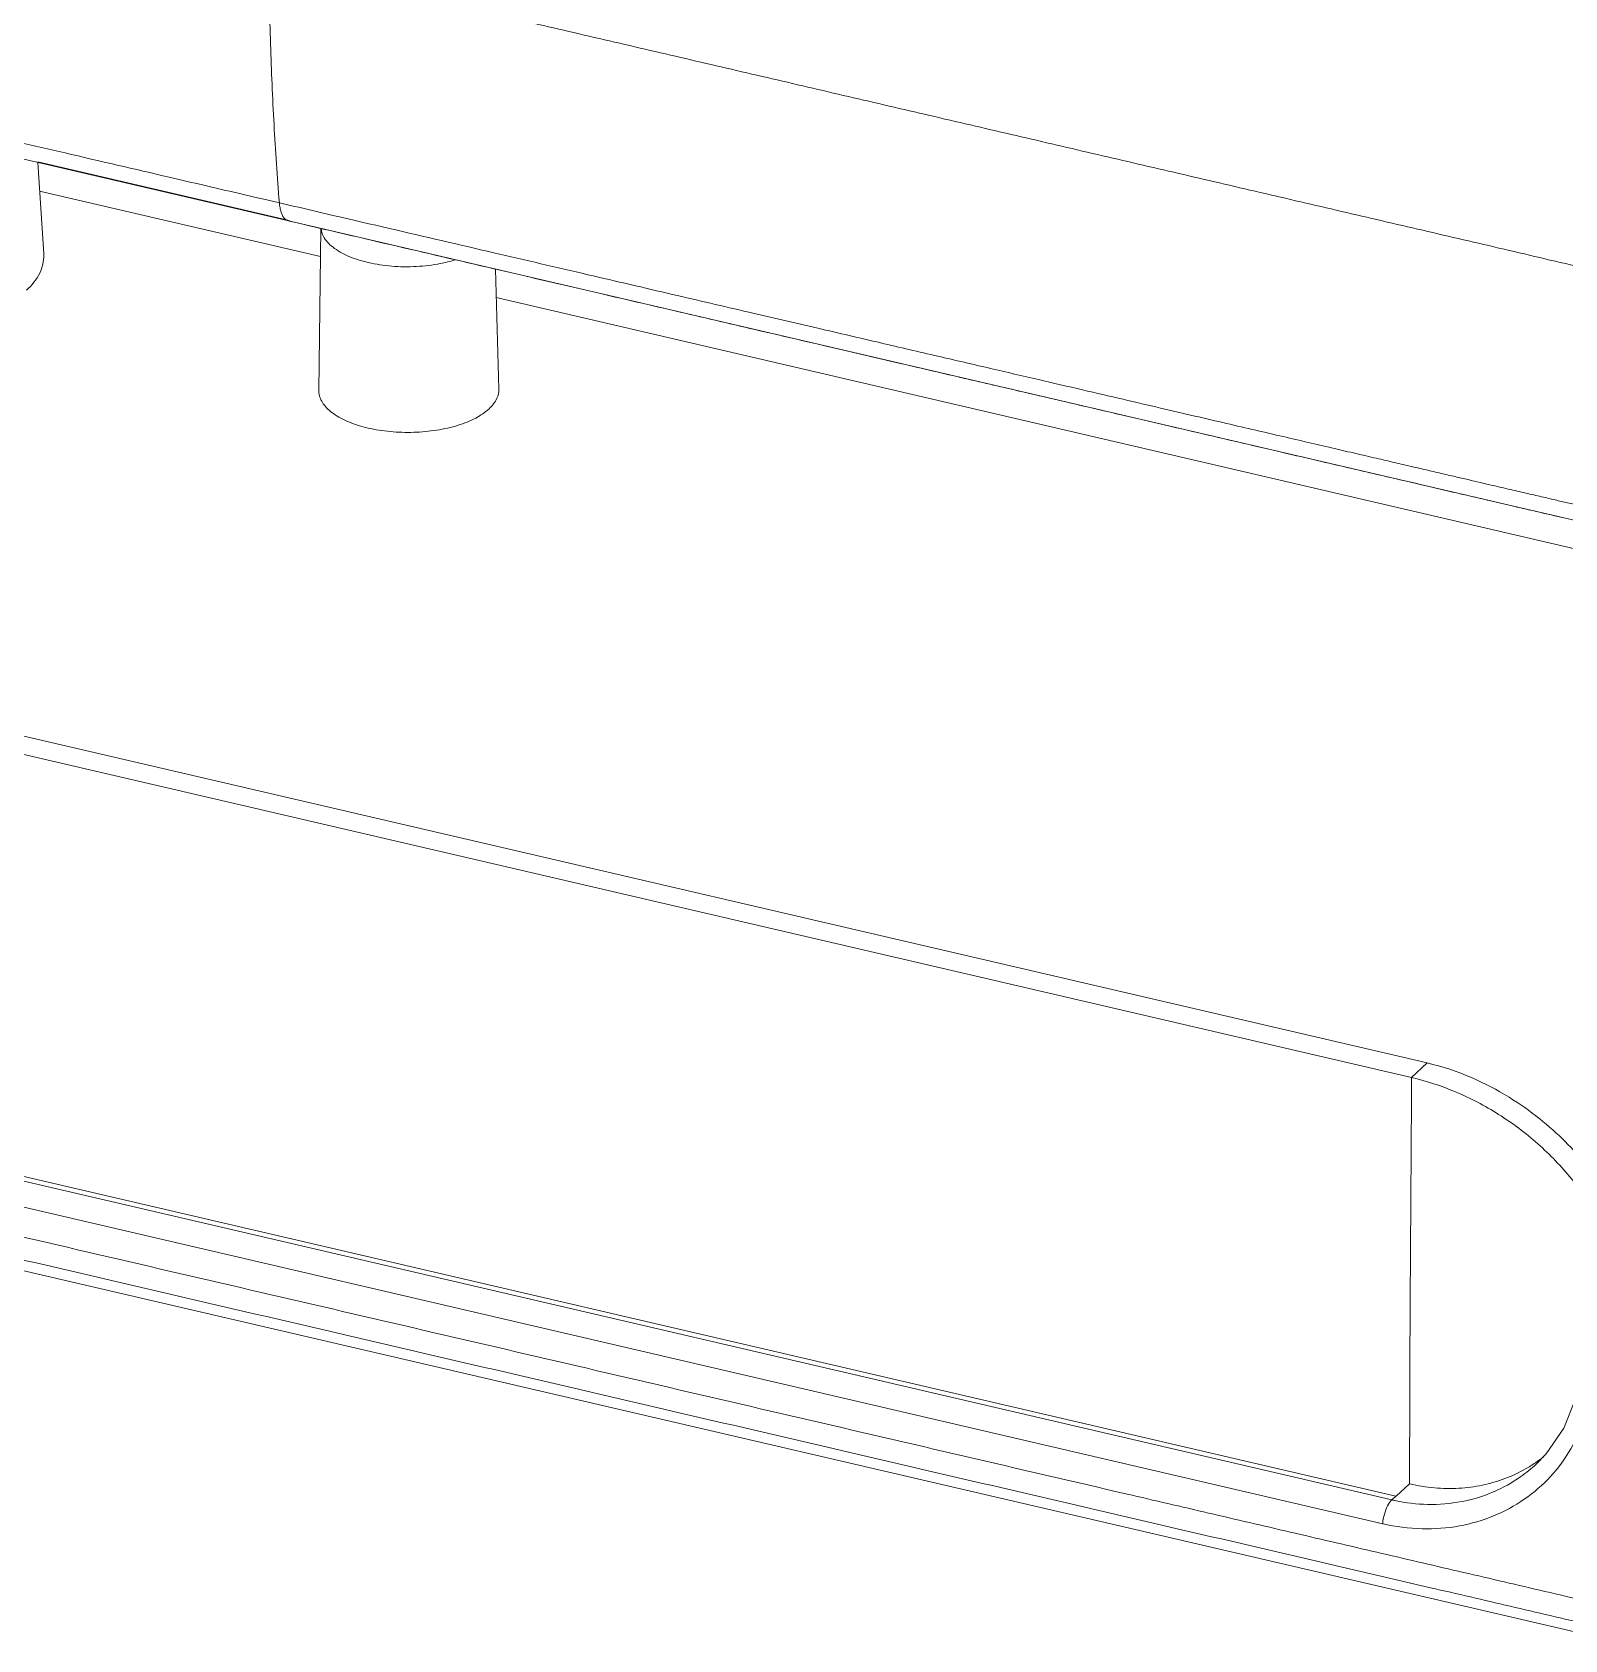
# Model space of a CAD drawing. Header units: millimetres. Extents: x 1204 to 1781, y 423 to 610.
# Drawn here: x 1328.82 to 1349.97, y 441.97 to 464.15 of the extents above; entities that cross this region are included whole.
import ezdxf

# ---------------------------------------------------------------- set-up
doc = ezdxf.new("R2010")
doc.units = ezdxf.units.MM
doc.layers.add('from', color=7, linetype='Continuous', lineweight=13)

# ---------------------------------------------------------------- blocks, each defined once
blk = doc.blocks.new('*u6')
at = {"color": 7, "linetype": 'Continuous'}
for p, q in [((-64.237, 62.803), (-5.198, 49.055)), ((-41.127, 57.435), (-35.076, 56.026)), ((-41.126, 57.422), (-40.979, 55.215)), ((-41.08, 56.728), (-34.283, 55.145)), ((-35.054, 56.021), (-35.041, 56.018)), ((-34.324, 51.908), (-34.275, 55.827)), ((-29.967, 51.94), (-30.045, 54.842)), ((-30.027, 54.154), (1.387, 46.839)), ((-5.198, 49.055), (-3.384, 48.634)), ((-7.494, 35.63), (-59.215, 47.674)), ((-59.596, 47.32), (-7.874, 35.276)), ((-8.352, 25.056), (-60.003, 37.083)), ((-8.257, 25.145), (-59.978, 37.189)), ((-8.573, 24.479), (-60.294, 36.523)), ((-64.814, 36.038), (-3.1, 21.667)), ((-7.494, 35.63), (-7.874, 35.276)), ((-3.904, 27.5), (-4.187, 26.79)), ((-4.187, 26.79), (-4.619, 26.166)), ((-4.619, 26.166), (-4.854, 25.924)), ((-4.854, 25.924), (-4.855, 25.923)), ((-8.245, 25.142), (-7.922, 25.443)), ((-8.257, 25.145), (-8.352, 25.056))]:
    blk.add_line(p, q, dxfattribs=at)
for centre, radius, start, end in [((-6.768, 28.713), 3.346, 304.4664, 308.5265), ((-7.363, 29.307), 4.365, 256.8993, 257.9906)]:
    blk.add_arc(centre, radius, start, end, dxfattribs=at)
blk.add_ellipse((-8.348, 29.503), major_axis=(-3.504, 3.568), ratio=0.773243, start_param=-4.02502, end_param=-4.022402, dxfattribs=at)
for points, start_tangent, end_tangent in [([(-35.278, 56.446), (-37.942, 57.067), (-40.464, 57.654), (-42.745, 58.185), (-44.791, 58.662), (-46.636, 59.091), (-48.309, 59.481), (-49.83, 59.835), (-51.218, 60.158), (-52.487, 60.454), (-53.65, 60.725), (-54.717, 60.973), (-55.699, 61.202), (-56.603, 61.412), (-57.437, 61.607), (-58.205, 61.785), (-58.915, 61.951), (-59.571, 62.104), (-60.18, 62.245), (-60.746, 62.377), (-61.273, 62.5), (-61.763, 62.614), (-62.218, 62.72), (-62.639, 62.818), (-63.03, 62.909), (-63.395, 62.994), (-63.734, 63.073), (-64.048, 63.146), (-64.338, 63.213), (-64.604, 63.276), (-64.85, 63.333), (-65.08, 63.386), (-65.294, 63.436), (-65.497, 63.483), (-65.69, 63.528), (-65.87, 63.57), (-66.038, 63.609), (-66.194, 63.646), (-66.345, 63.681), (-66.497, 63.716), (-66.652, 63.752), (-66.809, 63.789), (-66.968, 63.827), (-67.131, 63.867), (-67.294, 63.91), (-67.45, 63.953), (-67.601, 63.997), (-67.753, 64.044), (-67.91, 64.094), (-68.08, 64.151), (-68.27, 64.219), (-68.482, 64.3), (-68.715, 64.395), (-68.966, 64.506), (-69.228, 64.633), (-69.497, 64.776), (-69.774, 64.94), (-70.06, 65.13), (-70.351, 65.352), (-70.636, 65.608), (-70.89, 65.888), (-71.091, 66.165), (-71.235, 66.424), (-71.333, 66.662), (-71.363, 66.757)], (-0.973942, 0.226795), (-0.27907, 0.960271)), ([(16.759, 65.051), (16.26, 64.586), (15.76, 64.121), (15.261, 63.655), (14.762, 63.19), (14.262, 62.724), (13.763, 62.259), (13.264, 61.794), (12.764, 61.328), (12.265, 60.863), (11.766, 60.398), (11.266, 59.932), (10.767, 59.467), (10.268, 59.001), (9.768, 58.536), (9.269, 58.071), (8.77, 57.605), (8.271, 57.141), (7.701, 56.623), (6.839, 56.039), (5.783, 55.532), (4.563, 55.115), (3.212, 54.799), (1.77, 54.596), (0.279, 54.509), (-1.219, 54.541), (-2.681, 54.693), (-4.028, 54.949), (-5.02, 55.18), (-6.006, 55.41), (-6.989, 55.639), (-7.974, 55.868), (-8.958, 56.097), (-9.942, 56.326), (-10.926, 56.556), (-11.91, 56.785), (-12.894, 57.014), (-13.878, 57.243), (-14.862, 57.472), (-15.847, 57.701), (-16.831, 57.931), (-17.815, 58.16), (-18.799, 58.389), (-19.783, 58.618), (-20.767, 58.847), (-21.751, 59.076), (-22.735, 59.306), (-23.719, 59.535), (-24.704, 59.764), (-25.688, 59.993), (-26.672, 60.222), (-27.656, 60.451), (-28.64, 60.68), (-29.624, 60.91), (-30.608, 61.139), (-31.592, 61.368), (-32.576, 61.597), (-33.561, 61.826), (-34.545, 62.055), (-35.529, 62.285)], (-0.731534, -0.681805), (-0.973942, 0.226795)), ([(-35.529, 62.285), (-35.491, 60.29), (-35.407, 58.343), (-35.278, 56.446)], (0.007233, -0.999974), (0.081336, -0.996687)), ([(-35.278, 56.446), (-32.613, 55.826), (-30.091, 55.239), (-27.811, 54.708), (-25.765, 54.231), (-23.919, 53.801), (-22.246, 53.412), (-20.725, 53.058), (-19.337, 52.735), (-18.068, 52.439), (-16.906, 52.168), (-15.838, 51.92), (-14.856, 51.691), (-13.952, 51.48), (-13.118, 51.286), (-12.35, 51.107), (-11.64, 50.942), (-10.984, 50.789), (-10.375, 50.648), (-9.809, 50.516), (-9.282, 50.393), (-8.792, 50.279), (-8.338, 50.173), (-7.917, 50.075), (-7.525, 49.984), (-7.16, 49.899), (-6.821, 49.82), (-6.507, 49.747), (-6.218, 49.679), (-5.951, 49.617), (-5.705, 49.56), (-5.476, 49.507), (-5.261, 49.457), (-5.058, 49.409), (-4.866, 49.365), (-4.685, 49.323), (-4.517, 49.284), (-4.361, 49.247), (-4.211, 49.212), (-4.059, 49.177), (-3.904, 49.14), (-3.747, 49.104), (-3.585, 49.067), (-3.418, 49.031), (-3.248, 48.996), (-3.079, 48.964), (-2.913, 48.934), (-2.743, 48.905), (-2.562, 48.877), (-2.361, 48.848), (-2.131, 48.818), (-1.866, 48.787), (-1.561, 48.757), (-1.22, 48.731), (-0.846, 48.709), (-0.438, 48.695), (0.009, 48.69), (0.507, 48.697), (1.063, 48.722), (1.675, 48.77), (2.306, 48.843), (2.904, 48.935), (3.435, 49.036), (3.902, 49.143), (4.315, 49.251), (4.68, 49.359), (5.004, 49.466), (5.291, 49.569), (5.546, 49.669), (5.772, 49.765), (5.972, 49.856), (6.151, 49.942), (6.31, 50.023), (6.454, 50.101), (6.583, 50.174), (6.699, 50.242), (6.802, 50.307), (6.896, 50.367), (6.98, 50.423), (7.057, 50.477), (7.13, 50.529), (7.199, 50.581), (7.268, 50.633), (7.334, 50.687), (7.399, 50.74), (7.461, 50.794), (7.523, 50.848), (7.586, 50.906), (7.656, 50.971), (7.735, 51.044), (7.822, 51.126), (7.918, 51.216), (8.02, 51.311), (8.126, 51.41), (8.237, 51.512), (8.354, 51.622), (8.485, 51.744), (8.632, 51.881), (8.796, 52.034), (8.974, 52.2), (9.166, 52.379), (9.375, 52.573), (9.601, 52.784), (9.846, 53.012), (10.11, 53.258), (10.395, 53.524), (10.703, 53.811), (11.037, 54.122), (11.399, 54.46), (11.793, 54.827), (12.22, 55.225), (12.683, 55.656), (13.185, 56.124), (13.729, 56.631), (14.318, 57.181), (14.957, 57.776), (15.65, 58.422), (15.881, 58.637)], (0.973942, -0.226795), (0.731534, 0.681804)), ([(-35.103, 56.027), (-35.155, 56.071), (-35.2, 56.136), (-35.236, 56.222), (-35.262, 56.327), (-35.278, 56.446)], (-0.866483, 0.499207), (-0.081336, 0.996687)), ([(-35.057, 56.008), (-35.103, 56.027)], (-0.973356, 0.229297), (-0.866483, 0.499207)), ([(-1.962, 48.39), (-2.032, 48.399), (-2.267, 48.43), (-2.499, 48.465), (-2.731, 48.504), (-2.959, 48.545), (-3.183, 48.59), (-3.403, 48.638), (-3.63, 48.69), (-3.877, 48.748), (-4.149, 48.812), (-4.449, 48.882), (-4.777, 48.958), (-5.131, 49.04), (-5.515, 49.13), (-5.933, 49.227), (-6.387, 49.333), (-6.881, 49.448), (-7.418, 49.573), (-8, 49.709), (-8.632, 49.855), (-9.315, 50.015), (-10.055, 50.187), (-10.858, 50.374), (-11.728, 50.577), (-12.67, 50.796), (-13.69, 51.033), (-14.796, 51.291), (-15.993, 51.57), (-17.289, 51.872), (-18.694, 52.199), (-20.215, 52.553), (-21.862, 52.936), (-23.646, 53.352), (-25.578, 53.802), (-27.671, 54.289), (-29.937, 54.817), (-32.395, 55.389), (-35.044, 56.006)], (-0.992734, 0.120331), (-0.973942, 0.226795)), ([(-34.27, 55.822), (-34.211, 55.635), (-33.987, 55.378), (-33.613, 55.159), (-33.124, 55.001)], (0.12251, -0.992467), (0.973942, -0.226795)), ([(-40.979, 55.215), (-40.978, 55.184), (-41.078, 54.746), (-41.397, 54.332)], (0.068305, -0.997664), (-0.731534, -0.681805)), ([(-33.124, 55.001), (-32.559, 54.914), (-31.959, 54.906), (-31.382, 54.977), (-31.036, 55.063)], (0.973942, -0.226795), (0.955348, 0.295481)), ([(-34.323, 51.908), (-34.321, 51.848), (-34.215, 51.584), (-33.971, 51.346), (-33.6, 51.144), (-33.131, 50.996)], (-0.020608, -0.999788), (0.973942, -0.226795)), ([(-33.131, 50.996), (-32.596, 50.91), (-32.025, 50.893), (-31.471, 50.945), (-30.954, 51.064), (-30.525, 51.239), (-30.203, 51.462), (-30.013, 51.716), (-29.967, 51.94)], (0.973942, -0.226795), (-0.018952, 0.99982)), ([(-3.635, 22.605), (-3.907, 22.668), (-4.894, 22.898), (-5.88, 23.128), (-6.867, 23.357), (-8.84, 23.817), (-10.813, 24.276), (-12.786, 24.736), (-14.759, 25.195), (-18.705, 26.114), (-22.651, 27.033), (-26.597, 27.952), (-34.489, 29.79), (-42.381, 31.627), (-46.327, 32.546), (-50.273, 33.465), (-54.219, 34.384), (-56.192, 34.843), (-58.165, 35.303), (-60.138, 35.762), (-62.111, 36.222), (-63.098, 36.452), (-64.084, 36.681), (-65.071, 36.911), (-65.343, 36.974)], (-0.973971, 0.226672), (-0.973914, 0.226919)), ([(-3.558, 22.032), (-5.486, 22.481), (-7.415, 22.93), (-11.271, 23.828), (-15.128, 24.726), (-18.985, 25.624), (-26.699, 27.421), (-30.556, 28.319), (-34.413, 29.217), (-42.126, 31.013), (-49.84, 32.809), (-53.697, 33.708), (-57.554, 34.606), (-59.482, 35.055), (-61.411, 35.504), (-62.375, 35.728), (-63.339, 35.953), (-65.267, 36.402)], (-0.974102, 0.226109), (-0.973782, 0.227481)), ([(-7.494, 35.63), (-6.42, 35.274), (-5.516, 34.801), (-4.774, 34.278), (-4.157, 33.726), (-3.642, 33.158), (-3.207, 32.575), (-2.838, 31.965), (-2.535, 31.328), (-2.303, 30.678), (-2.147, 30.025)], (0.973943, -0.226792), (0.178114, -0.98401)), ([(-7.922, 25.443), (-7.914, 28.722), (-7.894, 31.999), (-7.874, 35.276)], (0.000755, 1), (0.006119, 0.999981)), ([(-7.874, 35.276), (-6.81, 34.929), (-5.768, 34.386), (-4.817, 33.672), (-3.998, 32.819), (-3.32, 31.829), (-2.827, 30.75), (-2.547, 29.652)], (0.973943, -0.226791), (0.156412, -0.987692)), ([(-3.517, 27.877), (-3.684, 27.052), (-4.02, 26.29), (-4.514, 25.62), (-5.146, 25.071), (-5.888, 24.668), (-6.714, 24.425), (-7.62, 24.356), (-8.573, 24.479)], (-0.094899, -0.995487), (-0.973994, 0.226575)), ([(-4.855, 25.923), (-5.227, 25.621), (-5.905, 25.243), (-6.66, 25.014), (-7.486, 24.946), (-8.271, 25.038)], (-0.731561, -0.681776), (-0.978115, 0.208066)), ([(-7.922, 25.443), (-7.323, 25.348), (-6.732, 25.338), (-6.159, 25.413), (-5.616, 25.57), (-5.113, 25.805), (-4.875, 25.955)], (0.974543, -0.224199), (0.824412, 0.565991)), ([(-8.573, 24.479), (-8.533, 24.706), (-8.454, 24.913), (-8.352, 25.056)], (0.072515, 0.997367), (0.731528, 0.681812))]:
    blk.add_spline(points, degree=3, dxfattribs=dict(at, start_tangent=start_tangent, end_tangent=end_tangent))

msp = doc.modelspace()

# ---------------------------------------------------------------- block references
at = {"layer": 'from', "xscale": 0.57, "yscale": 0.57, "zscale": 0.57}
msp.add_blockref('*u6', (1352.339, 429.619), dxfattribs=at)

doc.saveas('drawing.dxf')
